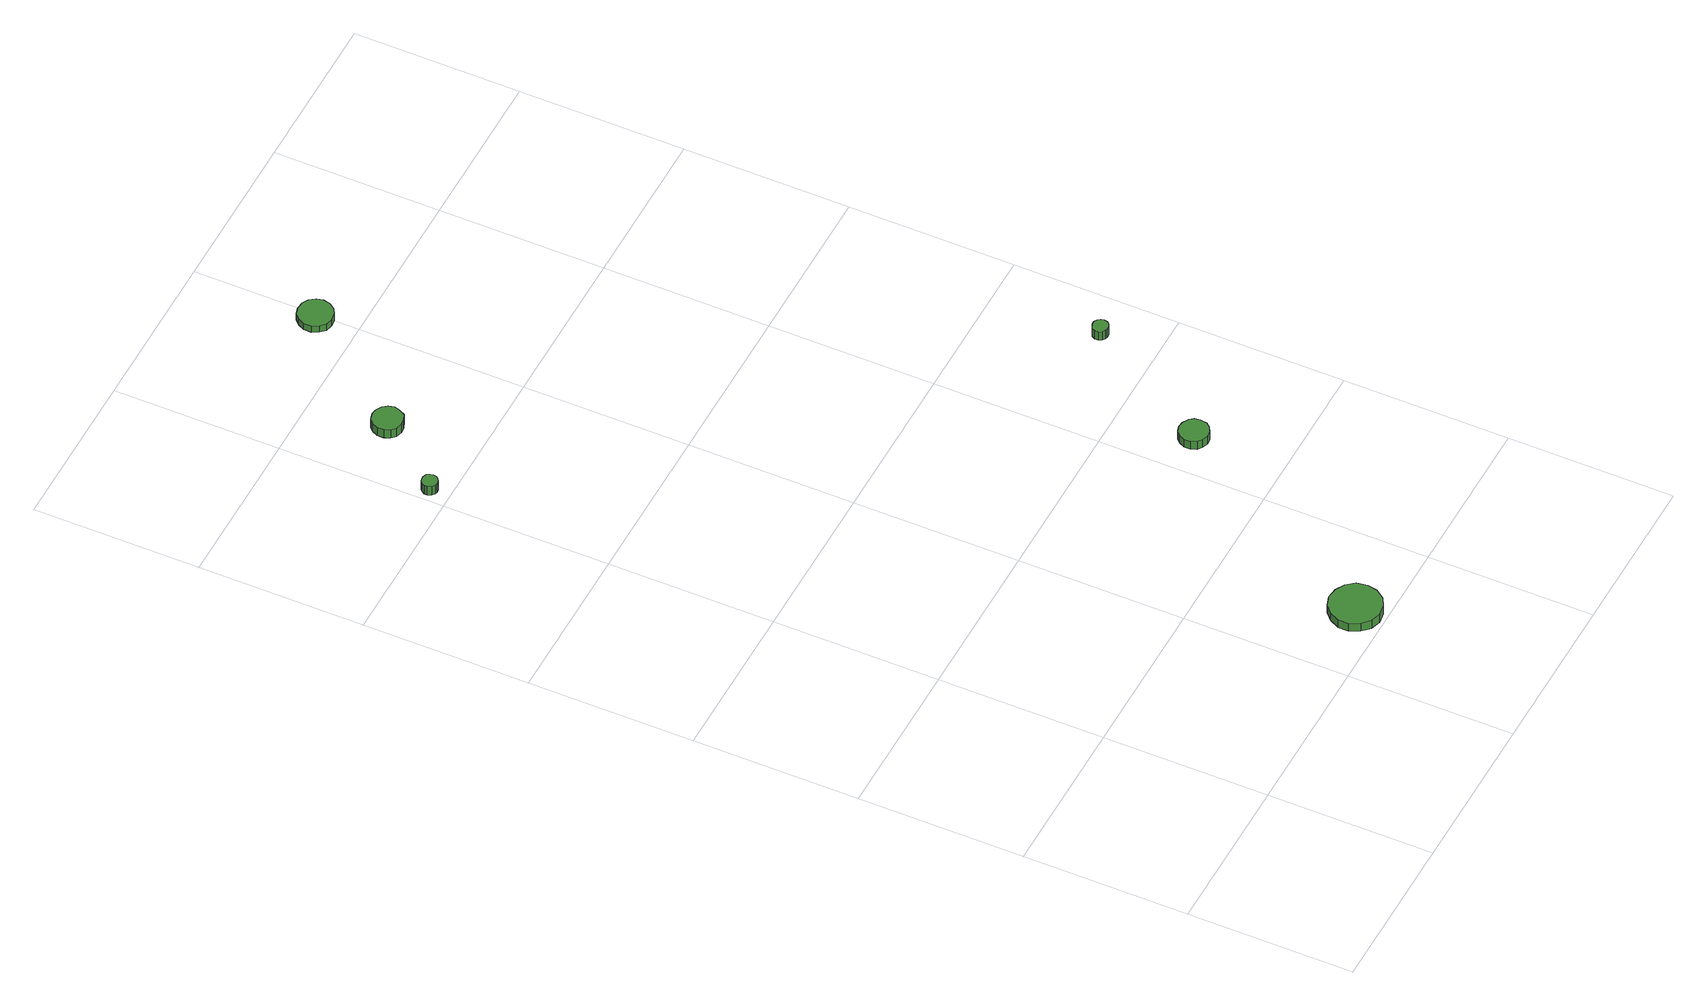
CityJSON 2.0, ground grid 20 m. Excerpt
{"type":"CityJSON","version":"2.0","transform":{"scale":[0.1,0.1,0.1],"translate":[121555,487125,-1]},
"CityObjects":{
"tree1":{"type":"SolitaryVegetationObject","attributes":{"function":"something"},"geometry":[{"type":"MultiSurface","lod":"1","boundaries":[[[0,1,2,3,4,5,6,7,8,9,10,11,12,13,14]],[[15,16,17,18,19,20,21,22,23,24,25,26,27,28,29]],[[0,29,28,1]],[[1,28,27,2]],[[2,27,26,3]],[[3,26,25,4]],[[4,25,24,5]],[[5,24,23,6]],[[6,23,22,7]],[[7,22,21,8]],[[8,21,20,9]],[[9,20,19,10]],[[10,19,18,11]],[[11,18,17,12]],[[12,17,16,13]],[[13,16,15,14]],[[14,15,29,0]]]}]},
"tree2":{"type":"SolitaryVegetationObject","attributes":{"function":"something"},"geometry":[{"type":"MultiSurface","lod":"1","boundaries":[[[30,31,32,33,34,35,36,37,38,39,40,41,42,43,44]],[[45,46,47,48,49,50,51,52,53,54,55,56,57,58,59]],[[30,59,58,31]],[[31,58,57,32]],[[32,57,56,33]],[[33,56,55,34]],[[34,55,54,35]],[[35,54,53,36]],[[36,53,52,37]],[[37,52,51,38]],[[38,51,50,39]],[[39,50,49,40]],[[40,49,48,41]],[[41,48,47,42]],[[42,47,46,43]],[[43,46,45,44]],[[44,45,59,30]]]}]},
"tree3":{"type":"SolitaryVegetationObject","attributes":{"function":"something"},"geometry":[{"type":"MultiSurface","lod":"1","boundaries":[[[60,61,62,63,64,65,66,67,68,69,70,71,72,73,74]],[[75,76,77,78,79,80,81,82,83,84,85,86,87,88,89]],[[60,89,88,61]],[[61,88,87,62]],[[62,87,86,63]],[[63,86,85,64]],[[64,85,84,65]],[[65,84,83,66]],[[66,83,82,67]],[[67,82,81,68]],[[68,81,80,69]],[[69,80,79,70]],[[70,79,78,71]],[[71,78,77,72]],[[72,77,76,73]],[[73,76,75,74]],[[74,75,89,60]]]}]},
"tree4":{"type":"SolitaryVegetationObject","attributes":{"function":"something"},"geometry":[{"type":"MultiSurface","lod":"1","boundaries":[[[90,91,92,93,94,95,96,97,98,99,100,101,102,103,104]],[[105,106,107,108,109,110,111,112,113,114,115,116,117,118,119]],[[90,119,118,91]],[[91,118,117,92]],[[92,117,116,93]],[[93,116,115,94]],[[94,115,114,95]],[[95,114,113,96]],[[96,113,112,97]],[[97,112,111,98]],[[98,111,110,99]],[[99,110,109,100]],[[100,109,108,101]],[[101,108,107,102]],[[102,107,106,103]],[[103,106,105,104]],[[104,105,119,90]]]}]},
"tree5":{"type":"SolitaryVegetationObject","attributes":{"function":"something"},"geometry":[{"type":"MultiSurface","lod":"1","boundaries":[[[120,121,122,123,124,125,126,127,128,129,130,131,132,133,134]],[[135,136,137,138,139,140,141,142,143,144,145,146,147,148,149]],[[120,149,148,121]],[[121,148,147,122]],[[122,147,146,123]],[[123,146,145,124]],[[124,145,144,125]],[[125,144,143,126]],[[126,143,142,127]],[[127,142,141,128]],[[128,141,140,129]],[[129,140,139,130]],[[130,139,138,131]],[[131,138,137,132]],[[132,137,136,133]],[[133,136,135,134]],[[134,135,149,120]]]}]},
"tree6":{"type":"SolitaryVegetationObject","attributes":{"function":"something"},"geometry":[{"type":"MultiSurface","lod":"1","boundaries":[[[150,151,152,153,154,155,156,157,158,159,160,161,162,163,164]],[[165,166,167,168,169,170,171,172,173,174,175,176,177,178,179]],[[150,179,178,151]],[[151,178,177,152]],[[152,177,176,153]],[[153,176,175,154]],[[154,175,174,155]],[[155,174,173,156]],[[156,173,172,157]],[[157,172,171,158]],[[158,171,170,159]],[[159,170,169,160]],[[160,169,168,161]],[[161,168,167,162]],[[162,167,166,163]],[[163,166,165,164]],[[164,165,179,150]]]}]}
},
"vertices":[
[323,36,18],[321,49,18],[313,59,18],[302,65,18],[289,67,18],[277,63,18],[268,54,18],[262,42,18],[262,30,18],[268,18,18],[277,9,18],[289,5,18],[302,7,18],[313,13,18],[321,24,18],[321,24,6],[313,13,6],[302,7,6],[289,5,6],[277,9,6],[268,18,6],[262,30,6],[262,42,6],[268,54,6],[277,63,6],[289,67,6],[302,65,6],[313,59,6],[321,49,6],[323,36,6],
[22,1023,25],[21,1027,25],[19,1030,25],[15,1032,25],[11,1032,25],[8,1031,25],[5,1028,25],[3,1025,25],[3,1021,25],[5,1017,25],[8,1014,25],[11,1013,25],[15,1014,25],[19,1016,25],[21,1019,25],[21,1019,12],[19,1016,12],[15,1014,12],[11,1013,12],[8,1014,12],[5,1017,12],[3,1021,12],[3,1025,12],[5,1028,12],[8,1031,12],[11,1032,12],[15,1032,12],[19,1030,12],[21,1027,12],[22,1023,12],
[101,1108,19],[99,1115,19],[95,1121,19],[88,1125,19],[81,1126,19],[73,1124,19],[68,1119,19],[65,1112,19],[65,1104,19],[68,1097,19],[73,1092,19],[81,1090,19],[88,1091,19],[95,1094,19],[99,1101,19],[99,1101,6],[95,1094,6],[88,1091,6],[81,1090,6],[73,1092,6],[68,1097,6],[65,1104,6],[65,1112,6],[68,1119,6],[73,1124,6],[81,1126,6],[88,1125,6],[95,1121,6],[99,1115,6],[101,1108,6],
[463,307,24],[462,314,24],[458,319,24],[451,323,24],[444,324,24],[437,322,24],[432,317,24],[429,310,24],[429,303,24],[432,296,24],[437,292,24],[444,289,24],[451,290,24],[458,294,24],[462,299,24],[462,299,12],[458,294,12],[451,290,12],[444,289,12],[437,292,12],[432,296,12],[429,303,12],[429,310,12],[432,317,12],[437,322,12],[444,324,12],[451,323,12],[458,319,12],[462,314,12],[463,307,12],
[215,1250,16],[213,1258,16],[208,1265,16],[201,1269,16],[192,1270,16],[184,1268,16],[178,1262,16],[174,1254,16],[174,1245,16],[178,1237,16],[184,1231,16],[192,1229,16],[201,1230,16],[208,1234,16],[213,1241,16],[213,1241,6],[208,1234,6],[201,1230,6],[192,1229,6],[184,1231,6],[178,1237,6],[174,1245,6],[174,1254,6],[178,1262,6],[184,1268,6],[192,1270,6],[201,1269,6],[208,1265,6],[213,1258,6],[215,1250,6],
[548,465,30],[547,469,30],[545,472,30],[541,474,30],[537,474,30],[534,473,30],[531,471,30],[529,467,30],[529,463,30],[531,459,30],[534,457,30],[537,456,30],[541,456,30],[545,458,30],[547,461,30],[547,461,17],[545,458,17],[541,456,17],[537,456,17],[534,457,17],[531,459,17],[529,463,17],[529,467,17],[531,471,17],[534,473,17],[537,474,17],[541,474,17],[545,472,17],[547,469,17],[548,465,17]
]}
